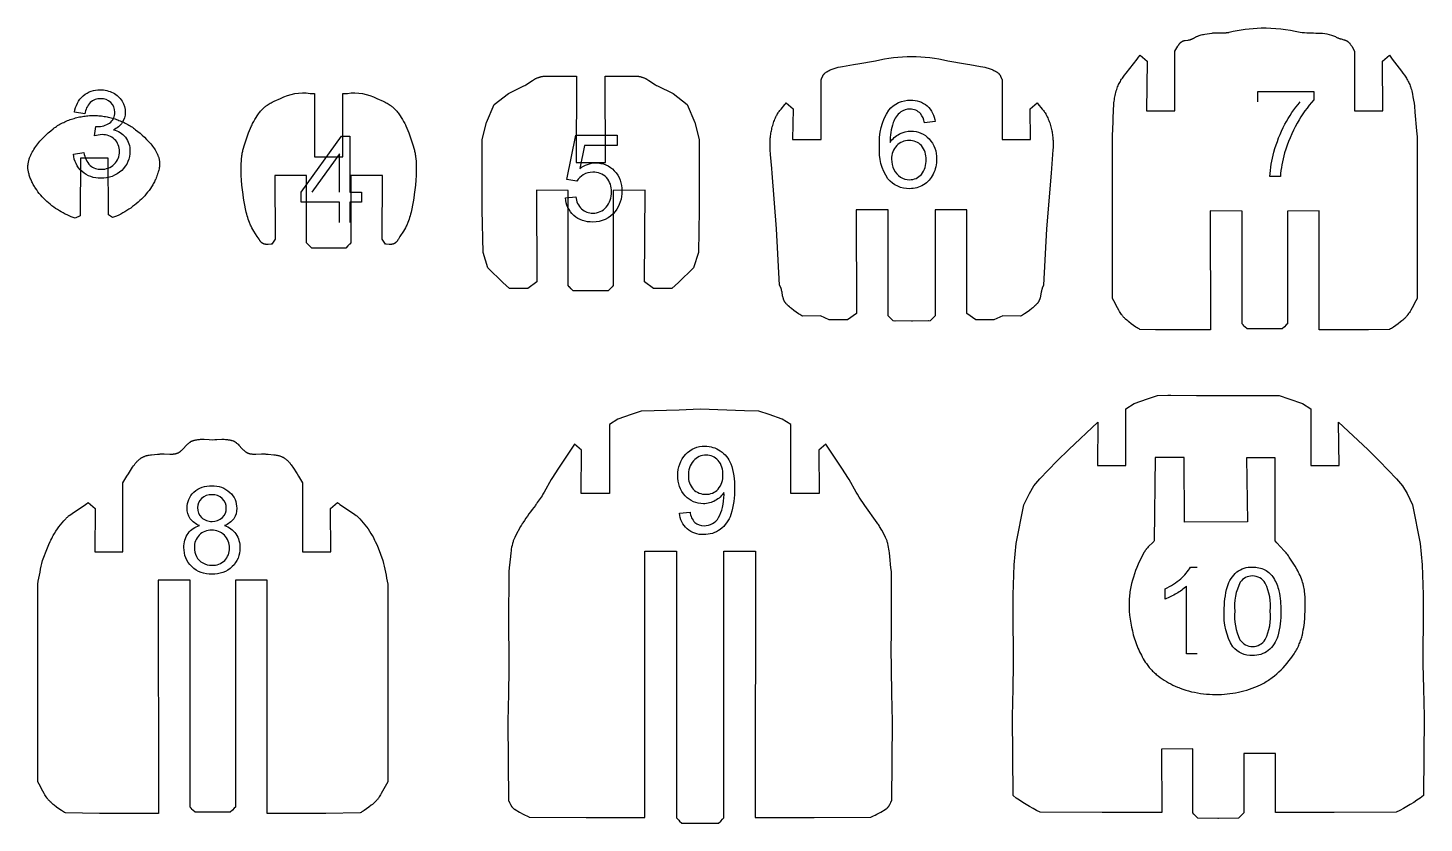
# Model space of a CAD drawing. Extents: x -389 to 108, y -244 to 818.
# Drawn here: x -98.5 to 62.2, y 202.8 to 294.4 of the extents above; entities that cross this region are included whole.
import ezdxf

# ---------------------------------------------------------------- set-up
doc = ezdxf.new("R2010")
doc.units = 0
doc.layers.add('LAYER_1', color=18, linetype='CONTINUOUS')
doc.layers.add('LETTERS', color=1, linetype='CONTINUOUS')

msp = doc.modelspace()

# ---------------------------------------------------------------- linework, layer by layer
at = {"layer": 'LAYER_1'}
for p, q in [((1.3, 260.69), (1.33, 260.68)), ((5.16, 260.69), (5.13, 260.68))]:
    msp.add_line(p, q, dxfattribs=at)
for points in [[(43.48, 294.43, -0.059119), (47.97, 293.94, 0.01691), (50.02, 293.84, -0.103434), (52.06, 293.43), (52.13, 293.38), (52.2, 293.35), (52.27, 293.31), (52.34, 293.28), (52.4, 293.26), (52.46, 293.23), (52.53, 293.21), (52.59, 293.19), (52.65, 293.17), (52.7, 293.16), (53.02, 293.07), (53.07, 293.06), (53.12, 293.04), (53.17, 293.03), (53.2, 293.02), (53.22, 293.01), (53.25, 293), (53.27, 292.99), (53.29, 292.97), (53.32, 292.96), (53.34, 292.95), (53.36, 292.93), (53.39, 292.92), (53.41, 292.9), (53.44, 292.89), (53.46, 292.87), (53.48, 292.85), (53.51, 292.83), (53.53, 292.81), (53.55, 292.79), (53.58, 292.77), (53.6, 292.75), (53.62, 292.72), (53.65, 292.7), (53.67, 292.67), (53.7, 292.64), (53.72, 292.61), (53.74, 292.58), (53.77, 292.54), (53.79, 292.51), (53.82, 292.46), (53.85, 292.42), (53.91, 292.32), (54.23, 291.75), (54.23, 284.88), (57.5, 284.88), (57.45, 290.62), (58.26, 291.3), (58.41, 291.07), (58.58, 290.84), (59.64, 289.47), (59.82, 289.24), (59.98, 289.01), (60.14, 288.77), (60.21, 288.65), (60.28, 288.53), (60.35, 288.41), (60.42, 288.28), (60.48, 288.16), (60.54, 288.03), (60.59, 287.9), (60.64, 287.77), (60.69, 287.64), (60.71, 287.57), (60.73, 287.51), (60.78, 287.34), (60.83, 287.17), (60.91, 286.82), (60.97, 286.48), (61.03, 286.13), (61.09, 285.78), (61.13, 285.43), (61.2, 284.72), (61.37, 282.6), (61.45, 281.89), (61.45, 263.27), (61.29, 263), (60.86, 262.19), (60.71, 261.92), (60.63, 261.79), (60.55, 261.66), (60.47, 261.53), (60.38, 261.41), (60.33, 261.35), (60.29, 261.29), (60.24, 261.23), (60.19, 261.17), (60.15, 261.12), (60.11, 261.08), (60.06, 261.03), (60.02, 260.98), (59.91, 260.89), (59.8, 260.78), (59.68, 260.68), (59.55, 260.57), (59.28, 260.37), (59, 260.17), (58.73, 259.98), (58.61, 259.9), (58.48, 259.82), (58.37, 259.76), (58.26, 259.7), (55.86, 259.65), (50.15, 259.65), (50.17, 273.35), (46.51, 273.32), (46.51, 260.37), (46.38, 260.23), (46.38, 260.23), (46.17, 260.01), (45.92, 259.77), (41.87, 259.77), (41.62, 260.01), (41.54, 260.09), (41.42, 260.23), (41.42, 260.23), (41.29, 260.37), (41.29, 273.32), (37.62, 273.35), (37.65, 259.65), (31.32, 259.65), (29.53, 259.7), (29.43, 259.76), (29.31, 259.82), (29.19, 259.9), (29.06, 259.98), (28.79, 260.17), (28.51, 260.37), (28.25, 260.57), (28.12, 260.68), (28, 260.78), (27.88, 260.89), (27.78, 260.98), (27.73, 261.03), (27.68, 261.08), (27.64, 261.12), (27.6, 261.17), (27.56, 261.23), (27.51, 261.29), (27.46, 261.35), (27.42, 261.41), (27.33, 261.53), (27.24, 261.66), (27.16, 261.79), (27.09, 261.92), (26.94, 262.19), (26.5, 263), (26.35, 263.27), (26.35, 281.89), (26.38, 282.24), (26.4, 282.6), (26.47, 285.1), (26.5, 285.45), (26.53, 285.8), (26.55, 285.98), (26.58, 286.15), (26.6, 286.33), (26.63, 286.5), (26.67, 286.67), (26.71, 286.84), (26.75, 287.01), (26.8, 287.18), (26.85, 287.34), (26.91, 287.51), (26.96, 287.64), (27.02, 287.77), (27.07, 287.9), (27.14, 288.03), (27.2, 288.16), (27.27, 288.28), (27.34, 288.41), (27.42, 288.53), (27.5, 288.65), (27.58, 288.77), (27.74, 289.01), (27.92, 289.24), (29.2, 290.84), (29.37, 291.07), (29.54, 291.3), (30.35, 290.62), (30.3, 284.88), (33.56, 284.88), (33.56, 291.75), (33.88, 292.32), (33.94, 292.42), (33.97, 292.46), (34, 292.51), (34.03, 292.54), (34.05, 292.58), (34.08, 292.61), (34.1, 292.64), (34.12, 292.66), (34.15, 292.69), (34.17, 292.72), (34.19, 292.74), (34.22, 292.76), (34.24, 292.78), (34.27, 292.8), (34.29, 292.82), (34.31, 292.84), (34.34, 292.85), (34.36, 292.87), (34.38, 292.88), (34.41, 292.89), (34.43, 292.91), (34.45, 292.92), (34.48, 292.93), (34.5, 292.94), (34.52, 292.94), (34.55, 292.95), (34.57, 292.96), (34.6, 292.97), (34.62, 292.97), (34.65, 292.98), (34.67, 292.98), (34.72, 292.99), (35.09, 293.04), (35.15, 293.05), (35.21, 293.06), (35.27, 293.07), (35.3, 293.08), (35.33, 293.09), (35.36, 293.1), (35.39, 293.11), (35.43, 293.12), (35.46, 293.14), (35.49, 293.15), (35.53, 293.16), (35.56, 293.18), (35.59, 293.2), (35.63, 293.21), (35.66, 293.23), (35.7, 293.25), (35.74, 293.27), (35.79, 293.31), (35.85, 293.34), (35.91, 293.37), (35.97, 293.4), (36.03, 293.43), (36.09, 293.45), (36.15, 293.48), (36.21, 293.5), (36.27, 293.52), (36.34, 293.55), (36.46, 293.59), (36.59, 293.62), (36.72, 293.66), (36.85, 293.69), (36.99, 293.71), (37.25, 293.76), (37.52, 293.8), (37.84, 293.84), (37.91, 293.85), (38.03, 293.86), (38.16, 293.86), (38.29, 293.87), (39.06, 293.86), (39.19, 293.86), (39.32, 293.87), (39.45, 293.88), (39.51, 293.89), (39.57, 293.89), (39.63, 293.9), (39.7, 293.91), (39.76, 293.92), (39.82, 293.94, -0.051307), (43.48, 294.43)], [(3.23, 291.15, -0.052023), (7.4, 290.65), (9.44, 290.31), (9.68, 290.26), (9.93, 290.22), (11.18, 290.01), (11.42, 289.96), (11.67, 289.9), (11.79, 289.87), (11.91, 289.84), (12.03, 289.81), (12.15, 289.77), (12.26, 289.73), (12.38, 289.69), (12.49, 289.64), (12.6, 289.59), (12.71, 289.54), (12.76, 289.51), (12.82, 289.48), (12.87, 289.45), (12.92, 289.42), (12.97, 289.39), (13.02, 289.36), (13.07, 289.32), (13.12, 289.29), (13.17, 289.25), (13.22, 289.22), (13.23, 289.21), (13.24, 289.2), (13.25, 289.19), (13.26, 289.18), (13.27, 289.17), (13.28, 289.16), (13.29, 289.15), (13.3, 289.14), (13.31, 289.13), (13.32, 289.12), (13.33, 289.11), (13.33, 289.1), (13.35, 289.08), (13.37, 289.06), (13.38, 289.03), (13.4, 289.01), (13.41, 288.99), (13.42, 288.96), (13.44, 288.94), (13.45, 288.91), (13.47, 288.86), (13.59, 288.6), (13.61, 288.55), (13.63, 288.5), (13.65, 288.48), (13.66, 288.45), (13.66, 281.59), (16.93, 281.59), (16.88, 285.11), (17.69, 285.79), (17.76, 285.7), (18.27, 285.09), (18.41, 284.91), (18.48, 284.82), (18.55, 284.73), (18.61, 284.64), (18.67, 284.54), (18.7, 284.49), (18.73, 284.44), (18.76, 284.39), (18.78, 284.34), (18.85, 284.21), (18.91, 284.07), (18.97, 283.93), (19.03, 283.79), (19.08, 283.64), (19.14, 283.5), (19.18, 283.35), (19.23, 283.2), (19.27, 283.05), (19.31, 282.9), (19.34, 282.75), (19.37, 282.6), (19.4, 282.45), (19.43, 282.3), (19.45, 282.15), (19.47, 282), (19.49, 281.86), (19.5, 281.73), (19.51, 281.6), (19.52, 281.47), (19.53, 281.2), (19.53, 280.93), (19.52, 280.66), (19.51, 280.39), (19.47, 279.86), (19.33, 278.24), (19.29, 277.71), (18.78, 271.28), (18.43, 264.8), (18.41, 264.77), (18.39, 264.73), (18.37, 264.7), (18.36, 264.67), (18.34, 264.63), (18.32, 264.6), (18.31, 264.57), (18.3, 264.53), (18.28, 264.5), (18.27, 264.47), (18.25, 264.4), (18.23, 264.33), (18.21, 264.26), (18.2, 264.19), (18.18, 264.13), (18.15, 263.99), (18.08, 263.59), (18.06, 263.45), (18.04, 263.39), (18.02, 263.32), (18, 263.26), (17.98, 263.19), (17.97, 263.16), (17.96, 263.13), (17.95, 263.1), (17.93, 263.06), (17.92, 263.03), (17.9, 263), (17.89, 262.97), (17.87, 262.94), (17.85, 262.91), (17.84, 262.88), (17.82, 262.85), (17.8, 262.82), (17.77, 262.79), (17.75, 262.76), (17.73, 262.73), (17.71, 262.7), (17.67, 262.66), (17.63, 262.61), (17.58, 262.56), (17.53, 262.52), (17.43, 262.42), (17.31, 262.31), (17.19, 262.21), (17.06, 262.11), (16.8, 261.9), (16.52, 261.7), (16.25, 261.51), (16.12, 261.43), (16, 261.35), (15.88, 261.29), (15.78, 261.23), (13.73, 261.28), (12.71, 260.82), (10.62, 260.82), (9.58, 261.56), (9.6, 273.5), (5.94, 273.47), (5.94, 261.29), (5.81, 261.15), (5.81, 261.14), (5.6, 260.92), (5.35, 260.69), (3.33, 260.65), (3.22, 260.65), (1.11, 260.69), (0.86, 260.92), (0.65, 261.14), (0.65, 261.15), (0.52, 261.29), (0.52, 273.47), (-3.14, 273.5), (-3.12, 261.56), (-4.16, 260.82), (-6.25, 260.82), (-7.27, 261.28), (-9.32, 261.23), (-9.42, 261.29), (-9.54, 261.35), (-9.66, 261.43), (-9.79, 261.51), (-10.06, 261.7), (-10.34, 261.9), (-10.6, 262.11), (-10.73, 262.21), (-10.85, 262.31), (-10.97, 262.42), (-11.07, 262.52), (-11.12, 262.56), (-11.17, 262.61), (-11.21, 262.66), (-11.25, 262.7), (-11.27, 262.73), (-11.29, 262.76), (-11.32, 262.79), (-11.34, 262.82), (-11.36, 262.85), (-11.38, 262.88), (-11.39, 262.91), (-11.41, 262.94), (-11.43, 262.97), (-11.44, 263), (-11.46, 263.03), (-11.47, 263.06), (-11.49, 263.1), (-11.5, 263.13), (-11.51, 263.16), (-11.52, 263.19), (-11.54, 263.26), (-11.56, 263.32), (-11.58, 263.39), (-11.6, 263.45), (-11.62, 263.59), (-11.69, 263.99), (-11.72, 264.13), (-11.74, 264.19), (-11.75, 264.26), (-11.77, 264.33), (-11.79, 264.4), (-11.81, 264.47), (-11.82, 264.5), (-11.84, 264.53), (-11.85, 264.57), (-11.86, 264.6), (-11.88, 264.63), (-11.9, 264.67), (-11.91, 264.7), (-11.93, 264.73), (-11.95, 264.77), (-11.97, 264.8), (-12.32, 271.28), (-12.83, 277.71), (-12.87, 278.24), (-13.01, 279.86), (-13.05, 280.39), (-13.06, 280.66), (-13.07, 280.93), (-13.07, 281.2), (-13.06, 281.47), (-13.05, 281.6), (-13.04, 281.73), (-13.03, 281.86), (-13.01, 282), (-12.99, 282.15), (-12.97, 282.3), (-12.94, 282.45), (-12.91, 282.6), (-12.88, 282.75), (-12.85, 282.9), (-12.81, 283.05), (-12.77, 283.2), (-12.72, 283.35), (-12.68, 283.5), (-12.62, 283.64), (-12.57, 283.79), (-12.51, 283.93), (-12.45, 284.07), (-12.39, 284.21), (-12.32, 284.34), (-12.3, 284.39), (-12.27, 284.44), (-12.24, 284.49), (-12.21, 284.54), (-12.15, 284.64), (-12.09, 284.73), (-12.02, 284.82), (-11.95, 284.91), (-11.81, 285.09), (-11.37, 285.61), (-11.3, 285.7), (-11.23, 285.79), (-10.42, 285.11), (-10.47, 281.59), (-7.2, 281.59), (-7.2, 288.45), (-7.19, 288.48), (-7.17, 288.5), (-7.15, 288.55), (-7.13, 288.6), (-7.01, 288.86), (-6.99, 288.91), (-6.98, 288.94), (-6.96, 288.96), (-6.95, 288.99), (-6.94, 289.01), (-6.92, 289.03), (-6.91, 289.06), (-6.89, 289.08), (-6.87, 289.1), (-6.87, 289.11), (-6.86, 289.12), (-6.85, 289.13), (-6.84, 289.14), (-6.83, 289.15), (-6.82, 289.16), (-6.81, 289.17), (-6.8, 289.18), (-6.79, 289.19), (-6.78, 289.2), (-6.77, 289.21), (-6.76, 289.22), (-6.71, 289.25), (-6.66, 289.29), (-6.61, 289.32), (-6.56, 289.36), (-6.51, 289.39), (-6.46, 289.42), (-6.41, 289.45), (-6.36, 289.48), (-6.3, 289.51), (-6.25, 289.54), (-6.14, 289.59), (-6.03, 289.64), (-5.92, 289.69), (-5.8, 289.73), (-5.69, 289.77), (-5.57, 289.81), (-5.45, 289.84), (-5.33, 289.87), (-5.21, 289.9), (-4.96, 289.96), (-4.72, 290.01), (-3.47, 290.22), (-3.22, 290.26), (-2.98, 290.31), (-0.94, 290.65, -0.052032), (3.23, 291.15)], [(-63.9, 279.57), (-62.32, 279.57), (-62.26, 279.57), (-62.29, 286.9), (-61.75, 286.9, -0.153594), (-58.35, 286.32), (-57.63, 285.99), (-57.39, 285.87), (-57.27, 285.81), (-57.15, 285.75), (-57.04, 285.68), (-56.93, 285.61), (-56.82, 285.54), (-56.77, 285.5), (-56.71, 285.46), (-56.66, 285.42), (-56.61, 285.38), (-56.56, 285.34), (-56.51, 285.3), (-56.46, 285.26), (-56.41, 285.21), (-56.32, 285.12), (-56.23, 285.03), (-56.14, 284.94), (-56.06, 284.84), (-55.98, 284.74), (-55.9, 284.64), (-55.82, 284.53), (-55.75, 284.43), (-55.68, 284.32), (-55.54, 284.1), (-55.4, 283.88), (-55.27, 283.65), (-55.2, 283.53), (-55.14, 283.41), (-55.07, 283.28), (-55.01, 283.15), (-54.9, 282.89), (-54.79, 282.63), (-54.69, 282.37), (-54.4, 281.56), (-54.17, 280.85), (-54.1, 280.6), (-54.03, 280.36), (-54, 280.24), (-53.97, 280.12), (-53.95, 279.99), (-53.93, 279.87), (-53.91, 279.75), (-53.89, 279.62), (-53.87, 279.35), (-53.84, 279.08), (-53.83, 278.8), (-53.82, 278.53), (-53.82, 278.25), (-53.82, 277.98), (-53.83, 277.43), (-53.87, 276.88), (-53.91, 276.33), (-54.04, 275.23), (-54.1, 274.82), (-54.16, 274.42), (-54.23, 274.01), (-54.32, 273.6), (-54.41, 273.2), (-54.47, 273), (-54.52, 272.8), (-54.58, 272.6), (-54.65, 272.41), (-54.71, 272.21), (-54.79, 272.02), (-54.83, 271.92), (-54.87, 271.82), (-54.92, 271.72), (-54.97, 271.62), (-55.02, 271.52), (-55.07, 271.42), (-55.18, 271.23), (-55.29, 271.04), (-55.69, 270.42), (-55.88, 270.09), (-55.92, 270.03), (-55.96, 269.96), (-55.98, 269.93), (-56, 269.9), (-56.03, 269.87), (-56.05, 269.85), (-56.07, 269.82), (-56.1, 269.79), (-56.12, 269.76), (-56.15, 269.74), (-56.16, 269.73), (-56.17, 269.71), (-56.19, 269.7), (-56.2, 269.69), (-56.21, 269.68), (-56.23, 269.67), (-56.24, 269.66), (-56.26, 269.65), (-56.27, 269.63), (-56.29, 269.62), (-56.3, 269.61), (-56.32, 269.6), (-56.34, 269.6), (-56.35, 269.59), (-56.37, 269.58), (-56.39, 269.57), (-56.4, 269.56), (-56.41, 269.56), (-56.43, 269.55), (-56.44, 269.55), (-56.46, 269.54), (-56.47, 269.54), (-56.49, 269.53), (-56.5, 269.53), (-56.51, 269.52), (-56.53, 269.52), (-56.54, 269.52), (-56.56, 269.51), (-56.59, 269.51), (-56.62, 269.51), (-56.65, 269.5), (-56.68, 269.5), (-56.71, 269.5), (-56.74, 269.5), (-56.77, 269.5), (-56.8, 269.5), (-56.86, 269.5), (-56.92, 269.5), (-57.3, 269.54), (-57.36, 269.54), (-57.75, 270.11), (-57.69, 277.45), (-61.36, 277.43), (-61.36, 269.68), (-61.48, 269.54), (-61.49, 269.54), (-61.69, 269.32), (-61.94, 269.08), (-65.86, 269.08), (-66.11, 269.32), (-66.32, 269.54), (-66.32, 269.54), (-66.45, 269.68), (-66.45, 277.43), (-70.11, 277.45), (-70.06, 270.11), (-70.45, 269.54), (-70.51, 269.54), (-70.88, 269.5), (-70.94, 269.5), (-71, 269.5), (-71.04, 269.5), (-71.07, 269.5), (-71.1, 269.5), (-71.13, 269.5), (-71.16, 269.5), (-71.19, 269.51), (-71.22, 269.51), (-71.25, 269.51), (-71.26, 269.52), (-71.28, 269.52), (-71.29, 269.52), (-71.3, 269.53), (-71.32, 269.53), (-71.33, 269.54), (-71.35, 269.54), (-71.36, 269.55), (-71.37, 269.55), (-71.39, 269.56), (-71.4, 269.56), (-71.42, 269.57), (-71.43, 269.58), (-71.45, 269.59), (-71.47, 269.6), (-71.48, 269.6), (-71.5, 269.61), (-71.52, 269.62), (-71.53, 269.63), (-71.55, 269.65), (-71.56, 269.66), (-71.58, 269.67), (-71.59, 269.68), (-71.6, 269.69), (-71.62, 269.7), (-71.63, 269.71), (-71.65, 269.73), (-71.66, 269.74), (-71.68, 269.76), (-71.71, 269.79), (-71.73, 269.82), (-71.76, 269.85), (-71.78, 269.87), (-71.8, 269.9), (-71.82, 269.93), (-71.84, 269.96), (-71.88, 270.03), (-71.92, 270.09), (-72.12, 270.42), (-72.51, 271.04), (-72.63, 271.23), (-72.74, 271.42), (-72.79, 271.52), (-72.84, 271.62), (-72.89, 271.72), (-72.93, 271.82), (-72.98, 271.92), (-73.02, 272.02), (-73.09, 272.21), (-73.16, 272.41), (-73.22, 272.6), (-73.28, 272.8), (-73.34, 273), (-73.39, 273.2), (-73.49, 273.6), (-73.57, 274.01), (-73.64, 274.42), (-73.71, 274.82), (-73.76, 275.23), (-73.89, 276.33), (-73.94, 276.88), (-73.97, 277.43), (-73.99, 277.98), (-73.99, 278.25), (-73.98, 278.53), (-73.97, 278.8), (-73.96, 279.08), (-73.94, 279.35), (-73.91, 279.62), (-73.89, 279.75), (-73.88, 279.87), (-73.85, 279.99), (-73.83, 280.12), (-73.8, 280.24), (-73.77, 280.36), (-73.71, 280.6), (-73.64, 280.85), (-73.4, 281.56), (-73.12, 282.37), (-73.02, 282.63), (-72.91, 282.89), (-72.79, 283.15), (-72.73, 283.28), (-72.67, 283.41), (-72.6, 283.53), (-72.53, 283.65), (-72.4, 283.88), (-72.27, 284.1), (-72.13, 284.32), (-72.06, 284.43), (-71.98, 284.53), (-71.9, 284.64), (-71.82, 284.74), (-71.74, 284.84), (-71.66, 284.94), (-71.57, 285.03), (-71.48, 285.12), (-71.39, 285.21), (-71.34, 285.26), (-71.3, 285.3), (-71.25, 285.34), (-71.19, 285.38), (-71.14, 285.42), (-71.09, 285.46), (-71.04, 285.5), (-70.98, 285.54), (-70.87, 285.61), (-70.76, 285.68), (-70.65, 285.75), (-70.53, 285.81), (-70.42, 285.87), (-70.18, 285.99), (-69.46, 286.32, -0.153583), (-66.05, 286.9), (-65.52, 286.9), (-65.54, 279.57), (-65.48, 279.57), (-63.94, 279.57), (-63.9, 279.57)], [(38.54, 203.38), (38.49, 203.38), (36.2, 203.43), (35.95, 203.66), (35.74, 203.88), (35.74, 203.89), (35.61, 204.03), (35.61, 211.39), (32.02, 211.38), (32.05, 204.07), (25.19, 204.07), (18.04, 204.12, -0.056382), (14.91, 206.01), (14.84, 215.13), (14.92, 218.34), (14.96, 221.15), (14.98, 223.56), (14.94, 225.23), (14.94, 229.14), (15.05, 232.6), (15.27, 235.05), (16.16, 239.51), (16.8, 240.82), (17.31, 241.69), (18, 242.51), (18.96, 243.49), (20.01, 244.57), (21.32, 245.89), (24.67, 249.03), (24.62, 244.05), (27.89, 244.05), (27.89, 250.56), (28.86, 251.19), (30.39, 251.72), (31.55, 252.09), (31.55, 252.09), (32.74, 252.12), (33.02, 252.12), (33.03, 252.12), (33.07, 252.12), (36.03, 252.08), (36.08, 252.08), (38.59, 252.08), (41.15, 252.08), (45.53, 252.09), (45.54, 252.09), (46.69, 251.72), (48.23, 251.19), (49.2, 250.56), (49.2, 244.05), (52.47, 244.05), (52.41, 249.03), (55.76, 245.89), (57.07, 244.57), (58.12, 243.49), (59.08, 242.51), (59.78, 241.69), (60.29, 240.82), (60.92, 239.51), (61.81, 235.05), (62.04, 232.6), (62.14, 229.14), (62.14, 225.23), (62.11, 223.56), (62.12, 221.15), (62.17, 218.34), (62.25, 215.13), (62.17, 206.01, -0.056374), (59.05, 204.12), (51.9, 204.07), (45.12, 204.07), (45.12, 207.2), (45.12, 208.1), (45.14, 210.88), (41.48, 210.85), (41.48, 204.03), (41.35, 203.89), (41.35, 203.88), (40.89, 203.43), (38.59, 203.38, -0.000018), (38.54, 203.38)], [(-21.13, 250.51), (-23.55, 250.41), (-27.89, 250.29), (-27.9, 250.29), (-29.06, 249.92), (-30.59, 249.39), (-31.56, 248.76), (-31.56, 240.82), (-34.83, 240.82), (-34.78, 245.8), (-35.59, 246.48), (-37.51, 243.62), (-38.12, 242.66), (-38.27, 242.42), (-39.09, 240.96), (-39.23, 240.72), (-39.33, 240.56), (-39.88, 239.77), (-39.98, 239.61), (-40.03, 239.53), (-40.08, 239.44, 0.035383), (-41.53, 237.43), (-41.55, 237.41), (-41.57, 237.39), (-41.6, 237.34), (-41.64, 237.29), (-41.67, 237.23), (-41.71, 237.18), (-41.74, 237.13), (-41.8, 237.02), (-42.39, 235.93), (-42.47, 235.76), (-42.51, 235.68), (-42.55, 235.6), (-42.58, 235.51), (-42.62, 235.43), (-42.65, 235.34), (-42.67, 235.26), (-42.71, 235.15), (-42.73, 235.05), (-42.79, 234.84), (-42.83, 234.63), (-42.87, 234.41), (-42.9, 234.2), (-42.93, 233.99), (-42.98, 233.55), (-43.1, 232.25), (-43.15, 231.82), (-43.17, 230.59), (-43.18, 227.13), (-43.18, 224.65), (-43.14, 222.98), (-43.16, 220.57), (-43.21, 217.76), (-43.28, 214.55), (-43.21, 205.43), (-43.2, 205.42), (-43.19, 205.41), (-43.18, 205.4), (-43.17, 205.38), (-43.16, 205.37), (-43.15, 205.36), (-43.14, 205.35), (-43.13, 205.33), (-43.12, 205.32), (-43.11, 205.31), (-43.11, 205.29), (-43.1, 205.28), (-43.08, 205.25), (-43.07, 205.22), (-43.04, 205.16), (-42.97, 205), (-42.96, 204.97), (-42.94, 204.94), (-42.92, 204.9), (-42.9, 204.87), (-42.88, 204.83), (-42.87, 204.81), (-42.86, 204.8), (-42.85, 204.78), (-42.83, 204.76), (-42.82, 204.74), (-42.81, 204.73), (-42.79, 204.71), (-42.78, 204.69), (-42.76, 204.67), (-42.74, 204.65), (-42.73, 204.64), (-42.71, 204.62), (-42.69, 204.6), (-42.67, 204.58), (-42.65, 204.56), (-42.63, 204.54), (-42.6, 204.53), (-42.58, 204.51), (-42.56, 204.49), (-42.53, 204.47), (-42.5, 204.45), (-42.48, 204.44), (-42.42, 204.4), (-41.94, 204.12), (-41.49, 203.87), (-41.29, 203.76), (-41.1, 203.67), (-41.01, 203.63), (-40.94, 203.6), (-40.86, 203.57), (-40.8, 203.54), (-34.26, 203.49), (-27.48, 203.49), (-27.5, 234.18), (-23.84, 234.16), (-23.84, 203.45), (-23.71, 203.31), (-23.71, 203.3), (-23.59, 203.17), (-23.5, 203.08), (-23.25, 202.85), (-19, 202.85), (-18.75, 203.08), (-18.54, 203.3), (-18.54, 203.31), (-18.41, 203.45), (-18.41, 234.16), (-14.75, 234.18), (-14.77, 203.49), (-7.99, 203.49), (-1.45, 203.54), (-1.39, 203.57), (-1.32, 203.6), (-1.24, 203.63), (-1.15, 203.67), (-0.97, 203.76), (-0.76, 203.87), (-0.31, 204.12), (0.17, 204.4), (0.23, 204.44), (0.25, 204.45), (0.28, 204.47), (0.3, 204.49), (0.33, 204.51), (0.35, 204.53), (0.37, 204.54), (0.4, 204.56), (0.42, 204.58), (0.44, 204.6), (0.46, 204.62), (0.47, 204.64), (0.49, 204.65), (0.51, 204.67), (0.52, 204.69), (0.54, 204.71), (0.55, 204.73), (0.57, 204.74), (0.58, 204.76), (0.6, 204.78), (0.61, 204.8), (0.62, 204.81), (0.63, 204.83), (0.65, 204.87), (0.67, 204.9), (0.69, 204.94), (0.71, 204.97), (0.72, 205), (0.79, 205.16), (0.82, 205.22), (0.83, 205.25), (0.85, 205.28), (0.85, 205.29), (0.86, 205.31), (0.87, 205.32), (0.88, 205.33), (0.89, 205.35), (0.9, 205.36), (0.91, 205.37), (0.92, 205.38), (0.93, 205.4), (0.94, 205.41), (0.95, 205.42), (0.96, 205.43), (1.03, 214.55), (0.95, 217.76), (0.91, 220.57), (0.89, 222.98), (0.93, 224.65), (0.93, 227.13), (0.92, 230.59), (0.9, 231.82), (0.85, 232.25), (0.73, 233.55), (0.68, 233.99), (0.65, 234.2), (0.62, 234.41), (0.58, 234.63), (0.53, 234.84), (0.48, 235.05), (0.45, 235.15), (0.42, 235.26), (0.4, 235.34), (0.36, 235.43), (0.33, 235.51), (0.3, 235.6), (0.26, 235.68), (0.22, 235.76), (0.14, 235.93), (-0.21, 236.57), (-0.46, 237.01), (-0.52, 237.12), (-0.59, 237.23), (-0.65, 237.33), (-0.73, 237.43), (-2.17, 239.44), (-2.82, 240.4), (-3.02, 240.72), (-3.16, 240.96), (-3.98, 242.42), (-4.13, 242.66), (-4.74, 243.62), (-6.66, 246.48), (-7.47, 245.8), (-7.42, 240.82), (-10.69, 240.82), (-10.69, 248.76), (-11.66, 249.39), (-13.19, 249.92), (-14.35, 250.29), (-14.36, 250.29), (-16, 250.32), (-21.13, 250.51)], [(-77.24, 247.01), (-77.02, 247.02), (-76.78, 247.03), (-76.21, 247.05), (-76.07, 247.05), (-75.93, 247.05), (-75.79, 247.04), (-75.65, 247.03), (-75.55, 247.03), (-75.46, 247.01), (-75.36, 247), (-75.27, 246.98), (-75.22, 246.97), (-75.18, 246.96), (-75.13, 246.95), (-75.09, 246.93), (-75, 246.91), (-74.91, 246.87), (-74.88, 246.86), (-74.84, 246.85), (-74.81, 246.83), (-74.78, 246.82), (-74.75, 246.8), (-74.72, 246.78), (-74.69, 246.77), (-74.66, 246.75), (-74.64, 246.73), (-74.61, 246.71), (-74.58, 246.69), (-74.55, 246.67), (-74.5, 246.62), (-74.44, 246.58), (-74.39, 246.53), (-74.34, 246.48), (-74.24, 246.38), (-73.85, 245.95), (-73.74, 245.85), (-73.69, 245.8), (-73.64, 245.75), (-73.59, 245.71), (-73.53, 245.66), (-73.51, 245.64), (-73.48, 245.62), (-73.45, 245.6), (-73.42, 245.58), (-73.39, 245.56), (-73.36, 245.55), (-73.33, 245.53), (-73.3, 245.51), (-73.27, 245.5), (-73.24, 245.48), (-73.21, 245.47), (-73.18, 245.46), (-73.15, 245.45), (-73.12, 245.44), (-73.09, 245.43), (-73.06, 245.42), (-73.03, 245.41), (-73, 245.4), (-72.97, 245.39), (-72.94, 245.39), (-72.87, 245.37), (-72.81, 245.36), (-72.75, 245.36), (-72.69, 245.35), (-72.62, 245.35), (-72.56, 245.34), (-72.5, 245.34), (-72.43, 245.34), (-72.3, 245.34), (-71.65, 245.37), (-71.52, 245.37), (-71.39, 245.37), (-71.33, 245.37), (-71.26, 245.37), (-71.2, 245.36), (-71.14, 245.35), (-70.87, 245.33), (-70.21, 245.27), (-70.08, 245.25), (-69.95, 245.23), (-69.82, 245.21), (-69.76, 245.2), (-69.69, 245.18), (-69.63, 245.17), (-69.57, 245.15), (-69.51, 245.13), (-69.44, 245.11), (-69.38, 245.09), (-69.32, 245.06), (-69.27, 245.04), (-69.21, 245.01), (-69.18, 244.99), (-69.15, 244.98), (-69.12, 244.96), (-69.09, 244.95), (-69.06, 244.92), (-69.02, 244.9), (-68.99, 244.88), (-68.95, 244.85), (-68.88, 244.8), (-68.82, 244.75), (-68.75, 244.69), (-68.69, 244.64), (-68.62, 244.58), (-68.56, 244.52), (-68.51, 244.45), (-68.45, 244.39), (-68.39, 244.33), (-68.34, 244.26), (-68.28, 244.19), (-68.23, 244.12), (-68.13, 243.98), (-68.03, 243.84), (-67.55, 243.09), (-67.36, 242.8), (-66.92, 242.04), (-66.92, 234.1), (-63.65, 234.1), (-63.7, 239.08), (-62.89, 239.76), (-62.82, 239.7), (-62.75, 239.65), (-62.6, 239.53), (-62.44, 239.42), (-61.23, 238.64), (-61.06, 238.52), (-60.9, 238.4), (-60.74, 238.28), (-60.66, 238.22), (-60.59, 238.16), (-60.52, 238.1), (-60.45, 238.03), (-60.38, 237.97), (-60.32, 237.9), (-60.11, 237.68), (-59.92, 237.45), (-59.73, 237.22), (-59.55, 236.98), (-59.37, 236.73), (-59.2, 236.48), (-59.04, 236.22), (-58.89, 235.96), (-58.79, 235.8), (-58.7, 235.63), (-58.62, 235.45), (-58.53, 235.28), (-58.37, 234.92), (-58.22, 234.56), (-57.66, 233.11, -0.012616), (-57.1, 230.35), (-57.1, 207.59), (-57.25, 207.32), (-57.69, 206.51), (-57.84, 206.24), (-57.92, 206.11), (-58, 205.98), (-58.08, 205.86), (-58.17, 205.73), (-58.22, 205.67), (-58.26, 205.61), (-58.31, 205.55), (-58.36, 205.49), (-58.4, 205.45), (-58.44, 205.4), (-58.48, 205.36), (-58.53, 205.31), (-58.64, 205.21), (-58.75, 205.11), (-58.87, 205), (-59, 204.9), (-59.27, 204.69), (-59.54, 204.49), (-59.81, 204.31), (-59.94, 204.22), (-60.07, 204.15), (-60.18, 204.08), (-60.29, 204.02), (-64.22, 203.97), (-71, 203.97), (-70.98, 230.83), (-74.64, 230.81), (-74.64, 204.69), (-74.77, 204.55), (-74.77, 204.55), (-74.98, 204.33), (-75.23, 204.09), (-79.28, 204.09), (-79.53, 204.33), (-79.62, 204.41), (-79.73, 204.55), (-79.74, 204.55), (-79.86, 204.69), (-79.86, 230.81), (-83.53, 230.83), (-83.51, 203.97), (-90.29, 203.97), (-94.22, 204.02), (-94.33, 204.08), (-94.44, 204.15), (-94.57, 204.22), (-94.69, 204.31), (-94.96, 204.49), (-95.24, 204.69), (-95.51, 204.9), (-95.64, 205), (-95.76, 205.11), (-95.87, 205.21), (-95.98, 205.31), (-96.02, 205.36), (-96.07, 205.4), (-96.11, 205.45), (-96.15, 205.49), (-96.2, 205.55), (-96.25, 205.61), (-96.29, 205.67), (-96.34, 205.73), (-96.43, 205.86), (-96.51, 205.98), (-96.59, 206.11), (-96.67, 206.24), (-96.82, 206.51), (-97.25, 207.32), (-97.41, 207.59), (-97.41, 230.35, -0.012634), (-96.85, 233.11), (-96.29, 234.56), (-96.14, 234.92), (-95.98, 235.28), (-95.89, 235.45), (-95.8, 235.63), (-95.71, 235.8), (-95.62, 235.96), (-95.47, 236.22), (-95.31, 236.48), (-95.14, 236.73), (-94.96, 236.98), (-94.78, 237.22), (-94.59, 237.45), (-94.39, 237.68), (-94.19, 237.9), (-94.13, 237.97), (-94.06, 238.03), (-93.99, 238.1), (-93.92, 238.16), (-93.85, 238.22), (-93.77, 238.28), (-93.61, 238.4), (-93.45, 238.52), (-93.28, 238.64), (-92.07, 239.42), (-91.91, 239.53), (-91.76, 239.65), (-91.69, 239.7), (-91.61, 239.76), (-90.8, 239.08), (-90.85, 234.1), (-87.59, 234.1), (-87.59, 242.04), (-87.15, 242.8), (-86.96, 243.09), (-86.48, 243.84), (-86.38, 243.98), (-86.28, 244.12), (-86.17, 244.26), (-86.12, 244.33), (-86.06, 244.39), (-86, 244.45), (-85.94, 244.52), (-85.88, 244.58), (-85.82, 244.64), (-85.76, 244.69), (-85.69, 244.75), (-85.63, 244.8), (-85.56, 244.85), (-85.52, 244.88), (-85.49, 244.9), (-85.45, 244.92), (-85.41, 244.95), (-85.39, 244.96), (-85.36, 244.98), (-85.33, 244.99), (-85.3, 245.01), (-85.24, 245.04), (-85.18, 245.06), (-85.12, 245.09), (-85.06, 245.11), (-85, 245.13), (-84.94, 245.15), (-84.88, 245.17), (-84.82, 245.18), (-84.75, 245.2), (-84.69, 245.21), (-84.56, 245.23), (-84.43, 245.25), (-84.3, 245.27), (-83.63, 245.33), (-83.37, 245.35), (-83.31, 245.36), (-83.25, 245.37), (-83.18, 245.37), (-83.12, 245.37), (-82.99, 245.37), (-82.86, 245.37), (-82.21, 245.34), (-82.08, 245.34), (-82.01, 245.34), (-81.95, 245.34), (-81.88, 245.35), (-81.82, 245.35), (-81.76, 245.36), (-81.7, 245.36), (-81.63, 245.37), (-81.57, 245.39), (-81.54, 245.39), (-81.51, 245.4), (-81.48, 245.41), (-81.45, 245.42), (-81.42, 245.43), (-81.39, 245.44), (-81.36, 245.45), (-81.33, 245.46), (-81.3, 245.47), (-81.27, 245.48), (-81.24, 245.5), (-81.21, 245.51), (-81.18, 245.53), (-81.15, 245.55), (-81.12, 245.56), (-81.09, 245.58), (-81.06, 245.6), (-81.03, 245.62), (-81, 245.64), (-80.97, 245.66), (-80.92, 245.71), (-80.87, 245.75), (-80.81, 245.8), (-80.76, 245.85), (-80.66, 245.95), (-80.27, 246.38), (-80.17, 246.48), (-80.12, 246.53), (-80.06, 246.58), (-80.01, 246.62), (-79.96, 246.67), (-79.93, 246.69), (-79.9, 246.71), (-79.87, 246.73), (-79.84, 246.75), (-79.82, 246.77), (-79.79, 246.78), (-79.76, 246.8), (-79.73, 246.82), (-79.7, 246.83), (-79.66, 246.85), (-79.63, 246.86), (-79.6, 246.87), (-79.55, 246.89), (-79.49, 246.91), (-79.44, 246.93), (-79.39, 246.94), (-79.33, 246.96), (-79.28, 246.97), (-79.22, 246.99), (-79.16, 247), (-79.07, 247.01), (-78.98, 247.02), (-78.88, 247.03), (-78.79, 247.04), (-78.65, 247.05), (-78.51, 247.05), (-78.37, 247.05), (-78.23, 247.05), (-77.67, 247.02), (-77.24, 247.01)]]:
    msp.add_lwpolyline(points, format="xyb", dxfattribs=at)
for points in [[(-33.73, 278.93), (-32.1, 278.93), (-32.04, 278.93), (-32.07, 288.86), (-31.53, 288.86), (-29.65, 288.89), (-29.54, 288.88), (-29.42, 288.88), (-28.63, 288.88), (-28.52, 288.88), (-28.41, 288.87), (-28.3, 288.86), (-28.24, 288.86), (-28.19, 288.85), (-28.13, 288.84), (-28.08, 288.83), (-28.02, 288.82), (-27.97, 288.81), (-27.91, 288.8), (-27.86, 288.78), (-27.8, 288.76), (-27.74, 288.74), (-27.68, 288.72), (-27.62, 288.7), (-27.56, 288.67), (-27.5, 288.64), (-27.44, 288.62), (-27.38, 288.59), (-27.26, 288.53), (-27.15, 288.46), (-27.03, 288.39), (-26.25, 287.89), (-26.14, 287.82), (-26.02, 287.76), (-24.24, 286.9), (-22.6, 285.62), (-21.74, 283.53), (-21.23, 281.59), (-21.23, 273.47), (-21.33, 268.57), (-21.89, 266.79), (-23.62, 265.1), (-24.4, 264.44), (-26.49, 264.44), (-27.53, 265.18), (-27.47, 275.74), (-31.14, 275.72), (-31.14, 264.76), (-31.27, 264.62), (-31.27, 264.61), (-31.72, 264.16), (-35.73, 264.16), (-35.98, 264.39), (-36.18, 264.61), (-36.19, 264.62), (-36.31, 264.76), (-36.31, 275.72), (-39.98, 275.74), (-39.92, 265.18), (-40.96, 264.44), (-43.06, 264.44), (-43.83, 265.1), (-45.56, 266.79), (-46.12, 268.57), (-46.23, 273.47), (-46.23, 281.59), (-45.71, 283.53), (-44.85, 285.62), (-43.21, 286.9), (-41.43, 287.76), (-41.31, 287.82), (-41.2, 287.89), (-40.42, 288.39), (-40.3, 288.46), (-40.19, 288.53), (-40.07, 288.59), (-40.01, 288.62), (-39.96, 288.64), (-39.9, 288.67), (-39.84, 288.7), (-39.78, 288.72), (-39.71, 288.74), (-39.65, 288.76), (-39.59, 288.78), (-39.54, 288.8), (-39.48, 288.81), (-39.43, 288.82), (-39.38, 288.83), (-39.32, 288.84), (-39.27, 288.85), (-39.21, 288.86), (-39.16, 288.86), (-39.04, 288.87), (-38.93, 288.88), (-38.82, 288.88), (-38.03, 288.88), (-37.92, 288.88), (-37.81, 288.89), (-35.92, 288.86), (-35.38, 288.86), (-35.41, 278.93), (-35.35, 278.93), (-33.73, 278.93)], [(-98.49, 277.91), (-98.5, 277.96), (-98.5, 278), (-98.52, 278.09), (-98.53, 278.17), (-98.53, 278.26), (-98.54, 278.34), (-98.54, 278.43), (-98.54, 278.52), (-98.53, 278.6), (-98.52, 278.69), (-98.51, 278.78), (-98.5, 278.86), (-98.49, 278.95), (-98.47, 279.03), (-98.45, 279.12), (-98.43, 279.2), (-98.4, 279.29), (-98.38, 279.37), (-98.35, 279.46), (-98.32, 279.54), (-98.28, 279.63), (-98.25, 279.71), (-98.21, 279.79), (-98.17, 279.88), (-98.13, 279.96), (-98.09, 280.04), (-98.04, 280.13), (-97.95, 280.29), (-97.85, 280.45), (-97.75, 280.61), (-97.63, 280.77), (-97.52, 280.93), (-97.4, 281.08), (-97.27, 281.23), (-97.15, 281.38), (-97.02, 281.53), (-96.88, 281.67), (-96.75, 281.81), (-96.47, 282.08), (-96.19, 282.34), (-95.91, 282.58), (-95.63, 282.81), (-95.51, 282.91), (-95.38, 283), (-95.25, 283.09), (-95.12, 283.18), (-94.99, 283.26), (-94.85, 283.34), (-94.71, 283.42), (-94.57, 283.49), (-94.42, 283.56), (-94.28, 283.63), (-94.13, 283.7), (-93.98, 283.76), (-93.83, 283.82), (-93.68, 283.87), (-93.52, 283.93), (-93.37, 283.98), (-93.21, 284.02), (-93.06, 284.07), (-92.9, 284.11), (-92.74, 284.14), (-92.58, 284.18), (-92.42, 284.21), (-92.26, 284.23), (-92.1, 284.26), (-91.94, 284.28), (-91.78, 284.3), (-91.62, 284.31), (-91.46, 284.33), (-91.31, 284.34), (-91.15, 284.34), (-90.99, 284.34), (-90.83, 284.34), (-90.68, 284.34), (-90.53, 284.33), (-90.37, 284.32), (-90.21, 284.31), (-90.06, 284.29), (-89.9, 284.27), (-89.75, 284.25), (-89.59, 284.22), (-89.43, 284.19), (-89.28, 284.16), (-89.12, 284.12), (-88.97, 284.09), (-88.81, 284.04), (-88.66, 284), (-88.51, 283.95), (-88.35, 283.9), (-88.2, 283.85), (-88.05, 283.79), (-87.91, 283.73), (-87.76, 283.67), (-87.61, 283.6), (-87.47, 283.54), (-87.33, 283.46), (-87.19, 283.39), (-87.05, 283.32), (-86.91, 283.24), (-86.78, 283.16), (-86.64, 283.07), (-86.51, 282.99), (-86.39, 282.9), (-86.26, 282.8), (-86.14, 282.71), (-85.89, 282.51), (-85.63, 282.3), (-85.38, 282.07), (-85.12, 281.84), (-84.87, 281.59), (-84.75, 281.46), (-84.63, 281.33), (-84.51, 281.2), (-84.39, 281.07), (-84.28, 280.94), (-84.18, 280.8), (-84.08, 280.66), (-83.98, 280.52), (-83.89, 280.38), (-83.85, 280.31), (-83.81, 280.23), (-83.77, 280.16), (-83.73, 280.09), (-83.69, 280.02), (-83.66, 279.94), (-83.62, 279.87), (-83.59, 279.8), (-83.56, 279.72), (-83.53, 279.65), (-83.51, 279.57), (-83.48, 279.5), (-83.46, 279.42), (-83.44, 279.35), (-83.43, 279.27), (-83.41, 279.19), (-83.4, 279.12), (-83.39, 279.04), (-83.38, 278.96), (-83.38, 278.89), (-83.37, 278.81), (-83.37, 278.73), (-83.37, 278.66), (-83.38, 278.58), (-83.38, 278.54), (-83.39, 278.5), (-83.39, 278.46), (-83.4, 278.42), (-83.42, 278.31), (-83.44, 278.19), (-83.47, 278.07), (-83.49, 277.95), (-83.53, 277.84), (-83.56, 277.72), (-83.6, 277.61), (-83.64, 277.49), (-83.68, 277.38), (-83.72, 277.26), (-83.77, 277.15), (-83.82, 277.03), (-83.87, 276.92), (-83.93, 276.81), (-83.98, 276.7), (-84.04, 276.58), (-84.1, 276.47), (-84.17, 276.36), (-84.23, 276.25), (-84.3, 276.15), (-84.44, 275.93), (-84.59, 275.72), (-84.75, 275.51), (-84.92, 275.31), (-85.09, 275.11), (-85.27, 274.91), (-85.46, 274.72), (-85.65, 274.54), (-85.85, 274.36), (-86.06, 274.18), (-86.27, 274.01), (-86.48, 273.85), (-86.7, 273.69), (-86.92, 273.54), (-87.15, 273.39), (-87.37, 273.25), (-87.61, 273.12), (-87.84, 273), (-88.08, 272.88), (-88.32, 272.77), (-88.56, 272.67), (-88.8, 272.58), (-89.26, 272.89), (-89.3, 279.44), (-92.5, 279.44), (-92.52, 272.81), (-93.08, 272.51), (-93.32, 272.6), (-93.55, 272.69), (-93.79, 272.78), (-94.02, 272.89), (-94.25, 273), (-94.48, 273.12), (-94.7, 273.24), (-94.92, 273.37), (-95.14, 273.51), (-95.36, 273.65), (-95.57, 273.8), (-95.78, 273.96), (-95.98, 274.12), (-96.17, 274.28), (-96.37, 274.45), (-96.55, 274.63), (-96.73, 274.81), (-96.91, 274.99), (-97.07, 275.18), (-97.23, 275.38), (-97.39, 275.57), (-97.53, 275.77), (-97.67, 275.97), (-97.73, 276.08), (-97.8, 276.18), (-97.86, 276.28), (-97.92, 276.39), (-97.97, 276.49), (-98.03, 276.6), (-98.08, 276.71), (-98.13, 276.81), (-98.18, 276.92), (-98.22, 277.03), (-98.27, 277.14), (-98.31, 277.25), (-98.34, 277.36), (-98.38, 277.47), (-98.41, 277.58), (-98.44, 277.69), (-98.47, 277.8), (-98.49, 277.91)], [(30.27, 221.22), (30.35, 221.1), (30.43, 220.99), (30.52, 220.88), (30.6, 220.77), (30.7, 220.67), (30.79, 220.56), (30.89, 220.46), (30.99, 220.36), (31.09, 220.26), (31.19, 220.16), (31.3, 220.07), (31.4, 219.98), (31.51, 219.88), (31.63, 219.8), (31.85, 219.62), (32.09, 219.46), (32.33, 219.3), (32.57, 219.15), (32.82, 219), (33.07, 218.87), (33.33, 218.74), (33.58, 218.62), (33.84, 218.51), (34, 218.45), (34.15, 218.39), (34.47, 218.27), (34.8, 218.16), (35.13, 218.07), (35.47, 217.98), (35.81, 217.91), (36.15, 217.84), (36.49, 217.79), (36.84, 217.74), (37.18, 217.71), (37.53, 217.68), (37.88, 217.67), (38.22, 217.66), (38.57, 217.66), (38.91, 217.67), (39.25, 217.69), (39.57, 217.72), (39.89, 217.76), (40.21, 217.8), (40.54, 217.86), (40.86, 217.92), (41.18, 217.99), (41.5, 218.07), (41.82, 218.16), (42.14, 218.26), (42.45, 218.37), (42.76, 218.49), (43.06, 218.61), (43.21, 218.68), (43.35, 218.75), (43.5, 218.82), (43.64, 218.9), (43.78, 218.98), (43.92, 219.06), (44.06, 219.14), (44.2, 219.23), (44.34, 219.32), (44.48, 219.41), (44.61, 219.51), (44.75, 219.61), (45.01, 219.81), (45.28, 220.03), (45.53, 220.26), (45.78, 220.49), (46.02, 220.74), (46.25, 220.99), (46.48, 221.25), (46.69, 221.52), (46.9, 221.79), (47.09, 222.07), (47.28, 222.35), (47.37, 222.5), (47.46, 222.64), (47.54, 222.79), (47.62, 222.93), (47.7, 223.08), (47.77, 223.23), (47.83, 223.36), (47.88, 223.48), (47.94, 223.61), (47.99, 223.74), (48.03, 223.87), (48.08, 224), (48.12, 224.14), (48.16, 224.27), (48.19, 224.4), (48.23, 224.54), (48.29, 224.81), (48.34, 225.09), (48.39, 225.37), (48.42, 225.65), (48.46, 225.93), (48.5, 226.5), (48.56, 227.62), (48.57, 227.99), (48.57, 228.37), (48.56, 228.74), (48.54, 228.93), (48.53, 229.12), (48.51, 229.3), (48.49, 229.49), (48.46, 229.68), (48.43, 229.86), (48.39, 230.04), (48.35, 230.22), (48.31, 230.4), (48.26, 230.58), (48.19, 230.77), (48.12, 230.97), (48.05, 231.16), (47.97, 231.35), (47.88, 231.54), (47.79, 231.72), (47.7, 231.91), (47.6, 232.09), (47.39, 232.45), (47.18, 232.8), (46.95, 233.15), (46.72, 233.49), (46.64, 233.62), (46.54, 233.74), (46.45, 233.86), (46.35, 233.98), (46.15, 234.22), (45.3, 235.13), (45.09, 235.36), (45.09, 244.91), (41.8, 244.91), (41.9, 237.54), (34.65, 237.52), (34.6, 244.96), (31.26, 244.94), (31.18, 235.35), (31.11, 235.27), (31.04, 235.19), (30.48, 234.65), (30.41, 234.56), (30.33, 234.48), (30.26, 234.4), (30.23, 234.36), (30.19, 234.31), (30.16, 234.27), (30.13, 234.23), (30.1, 234.18), (30.07, 234.13), (30.04, 234.09), (30.02, 234.04), (29.83, 233.71), (29.66, 233.36), (29.49, 233.01), (29.33, 232.66), (29.18, 232.3), (29.03, 231.94), (28.9, 231.57), (28.78, 231.19), (28.67, 230.82), (28.57, 230.44), (28.48, 230.06), (28.45, 229.87), (28.41, 229.68), (28.38, 229.49), (28.35, 229.3), (28.33, 229.11), (28.31, 228.92), (28.3, 228.73), (28.29, 228.54), (28.28, 228.35), (28.28, 228.16), (28.28, 227.71), (28.3, 227.25), (28.34, 226.8), (28.39, 226.34), (28.46, 225.89), (28.55, 225.43), (28.65, 224.98), (28.7, 224.75), (28.76, 224.53), (28.83, 224.31), (28.89, 224.09), (28.97, 223.87), (29.04, 223.65), (29.12, 223.43), (29.21, 223.22), (29.29, 223), (29.39, 222.79), (29.48, 222.59), (29.58, 222.38), (29.69, 222.18), (29.79, 221.98), (29.91, 221.78), (30.02, 221.59), (30.14, 221.4), (30.27, 221.22)]]:
    msp.add_lwpolyline(points, dxfattribs=at)
at = {"layer": 'LETTERS'}
for points in [[(-93.29, 279.9), (-92.09, 280.08, 0.157208), (-91.37, 278.6, 0.190824), (-90.09, 278.15, 0.207035), (-88.59, 278.74, 0.206792), (-87.99, 280.21, 0.21215), (-88.56, 281.6, 0.201438), (-89.99, 282.14, 0.06086), (-90.87, 282), (-90.73, 283.09), (-90.53, 283.07, 0.150126), (-89.15, 283.48, 0.267883), (-88.53, 284.73, 0.212216), (-88.99, 285.84, 0.201176), (-90.17, 286.28, 0.194147), (-91.36, 285.84, 0.171909), (-91.97, 284.53), (-93.17, 284.72, -0.176006), (-92.17, 286.63, -0.185359), (-90.21, 287.31, -0.121536), (-88.73, 286.95, -0.143029), (-87.69, 286, -0.137196), (-87.33, 284.71, -0.148173), (-87.67, 283.53, -0.143231), (-88.7, 282.69, -0.172968), (-87.3, 281.85, -0.174942), (-86.79, 280.24, -0.2139), (-87.74, 278.03, -0.199954), (-90.14, 277.12, -0.190219), (-92.31, 277.9, -0.194452), (-93.29, 279.9)], [(43.11, 285.92), (43.11, 287.12), (49.56, 287.12), (49.56, 286.15, 0.060347), (47.64, 283.47, 0.058125), (46.18, 280.03, 0.055346), (45.7, 277.31), (44.5, 277.31, -0.059451), (44.96, 280.13, -0.058466), (46.23, 283.33, -0.057287), (47.99, 285.92)], [(5.93, 283.64), (4.72, 283.51, 0.126501), (4.26, 284.56, 0.214441), (3.04, 285.08, 0.155606), (1.98, 284.76, 0.132823), (1.1, 283.53, 0.091829), (0.75, 281.23, -0.131952), (1.83, 282.23, -0.119806), (3.17, 282.55, -0.213787), (5.25, 281.65, -0.199696), (6.11, 279.33, -0.118427), (5.71, 277.58, -0.143669), (4.6, 276.35, -0.139573), (3, 275.92, -0.230165), (0.51, 277.05, -0.173379), (-0.46, 280.76, -0.167201), (0.61, 284.96, -0.237815), (3.11, 286.11, -0.187038), (5.03, 285.45, -0.188201), (5.93, 283.64)], [(-36.64, 274.85), (-35.44, 274.98, 0.172827), (-34.78, 273.58, 0.19315), (-33.49, 273.11, 0.222694), (-31.94, 273.78, 0.190048), (-31.34, 275.55, 0.196067), (-31.91, 277.2, 0.214435), (-33.49, 277.81, 0.140394), (-34.58, 277.52, 0.122103), (-35.32, 276.78), (-36.46, 276.96), (-35.44, 282.08), (-30.68, 282.08), (-30.68, 280.88), (-34.45, 280.88), (-34.97, 278.26, -0.161043), (-33.15, 278.89, -0.21325), (-31.01, 277.98, -0.200352), (-30.14, 275.65, -0.172468), (-30.91, 273.3, -0.244519), (-33.49, 272.08, -0.190188), (-35.68, 272.84, -0.194762), (-36.64, 274.85)], [(0.93, 279.33, 0.112533), (1.2, 278.12, 0.144169), (1.95, 277.25, 0.145127), (2.99, 276.95, 0.22507), (4.35, 277.57, 0.187105), (4.9, 279.26, 0.1924), (4.36, 280.88, 0.219238), (2.94, 281.47, 0.208392), (1.51, 280.88, 0.204963), (0.93, 279.33)], [(-23.5, 238.55), (-22.29, 238.67, 0.166693), (-21.73, 237.47, 0.189901), (-20.67, 237.1, 0.271367), (-18.99, 238.04, 0.070359), (-18.55, 239.21, 0.061052), (-18.37, 240.69), (-18.38, 240.94, -0.124963), (-19.38, 239.99, -0.133015), (-20.75, 239.63, -0.214712), (-22.83, 240.53, -0.19836), (-23.68, 242.89, -0.200018), (-22.79, 245.33, -0.212988), (-20.57, 246.26, -0.149189), (-18.8, 245.73, -0.150589), (-17.59, 244.24, -0.096672), (-17.17, 241.44, -0.084583), (-17.59, 238.39, -0.151782), (-18.81, 236.67, -0.162389), (-20.72, 236.08, -0.187715), (-22.62, 236.73, -0.187552), (-23.5, 238.55)], [(-18.5, 242.95, 0.188792), (-19.05, 244.62, 0.223569), (-20.43, 245.23, 0.222824), (-21.88, 244.57, 0.190504), (-22.48, 242.85, 0.19933), (-21.91, 241.31, 0.213795), (-20.46, 240.72, 0.217138), (-19.05, 241.31, 0.194331), (-18.5, 242.95)], [(-78.76, 237.12, -0.154301), (-79.85, 237.91, -0.156053), (-80.21, 239.14, -0.214883), (-79.43, 240.96, -0.197968), (-77.36, 241.7, -0.198952), (-75.28, 240.94, -0.214096), (-74.49, 239.11, -0.155234), (-74.84, 237.91, -0.15259), (-75.91, 237.12, -0.165647), (-74.58, 236.15, -0.153221), (-74.13, 234.55, -0.209259), (-75.01, 232.39, -0.203953), (-77.35, 231.52, -0.204604), (-79.68, 232.39, -0.208562), (-80.57, 234.58, -0.159411), (-80.1, 236.22, -0.176935), (-78.76, 237.12)], [(-79, 239.18, 0.209471), (-78.56, 238.04, 0.202556), (-77.33, 237.6, 0.203005), (-76.14, 238.04, 0.209754), (-75.69, 239.11, 0.209959), (-76.15, 240.22, 0.203457), (-77.35, 240.67, 0.200999), (-78.55, 240.23, 0.212142), (-79, 239.18)], [(-79.37, 234.58, 0.112278), (-79.13, 233.57, 0.165133), (-78.4, 232.81, 0.125176), (-77.34, 232.54, 0.209173), (-75.88, 233.1, 0.203875), (-75.33, 234.54, 0.434621), (-77.38, 236.58, 0.212186), (-78.82, 236.01, 0.201219), (-79.37, 234.58)], [(36.11, 222.34), (34.9, 222.34), (34.9, 230.13, -0.056472), (33.73, 229.29, -0.043354), (32.43, 228.65), (32.43, 229.84, 0.072812), (34.24, 231, 0.094573), (35.33, 232.34), (36.11, 232.34)], [(39.24, 227.24, -0.078342), (39.6, 230.1, -0.147096), (40.69, 231.77, -0.173322), (42.49, 232.34, -0.121798), (43.92, 232.01, -0.136635), (44.92, 231.08, -0.076386), (45.52, 229.6, -0.060311), (45.75, 227.24, -0.077662), (45.39, 224.39, -0.14731), (44.31, 222.73, -0.173974), (42.49, 222.15, -0.235882), (40.23, 223.16, -0.160537), (39.24, 227.24)], [(40.45, 227.25, 0.139824), (41.04, 223.97, 0.54057), (43.95, 223.98, 0.13964), (44.54, 227.25, 0.137543), (43.96, 230.5, 0.254896), (42.48, 231.31, 0.250497), (41.08, 230.6, 0.139009), (40.45, 227.25)]]:
    msp.add_lwpolyline(points, format="xyb", dxfattribs=at)
for points in [[(-62.67, 272.02), (-62.67, 274.37), (-67.07, 274.37), (-67.07, 275.52), (-62.43, 281.96), (-61.47, 281.96), (-61.47, 275.52), (-60.14, 275.52), (-60.14, 274.37), (-61.47, 274.37), (-61.47, 272.02)], [(-62.67, 275.52), (-62.67, 279.95), (-65.86, 275.52)]]:
    msp.add_lwpolyline(points, dxfattribs=at)

doc.saveas('drawing.dxf')
